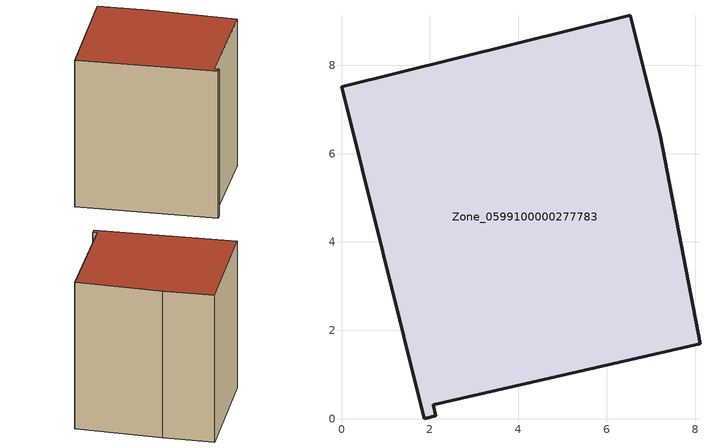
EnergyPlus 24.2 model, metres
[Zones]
Zone_0599100000277783
 floor ground (C_G): 8.11,1.7 2.07,0.31 2.14,0.07 1.87,0 0,7.51 6.53,9.13 7.21,6.41 z0
 wall outside (C_F): 8.11,1.7 7.21,6.41 6.53,9.13 0,7.51 1.87,0 2.14,0.07 2.07,0.31 8.11,1.7 z0:8.64
 roof outside (C_R): 2.07,0.31 8.11,1.7 7.21,6.41 6.53,9.13 0,7.51 1.87,0 2.14,0.07 z8.64
[BUILDING]
Pand.0599100000277783: North Axis=0; Terrain=City; Loads Convergence Tolerance Value=0.04; Temperature Convergence Tolerance Value=0.4; Solar Distribution=FullExterior; Maximum Number of Warmup Days=25; Minimum Number of Warmup Days=1
[Site:Location]
Rotterdam.The.Hague.AP_ZH_NLD Design_Conditions: Latitude=51.96; Longitude=4.45; Time Zone=1; Elevation=-4.5
[SITE:GROUNDTEMPERATURE:BUILDINGSURFACE]
18, 18, 18, 18, 18, 18, 18, 18, 18, 18, 18, 18
[MATERIAL] Thermal Absorptance=0.9; Solar Absorptance=0.7; Visible Absorptance=0.7
Name | Roughness | Thickness | Conductivity | Density | Specific Heat
G.TC.1946-1964 | MediumSmooth | 0.15 | 1 | 540 | 1210
F.TC.1946-1964 | Rough | 0.3 | 0.857143 | 1920 | 840
R.TC.1946-1964 | MediumRough | 0.2 | 0.235294 | 1500 | 1000
[CONSTRUCTION]
C_G: G.TC.1946-1964
C_F: F.TC.1946-1964
C_R: R.TC.1946-1964
[ZONE]
Zone_0599100000277783: Type=1; Multiplier=1; Ceiling Height=Autocalculate; Volume=Autocalculate; Floor Area=autocalculate; Part of Total Floor Area=Yes
[ZONEINFILTRATION:DESIGNFLOWRATE]
Infil_Zone_0599100000277783: Zone or ZoneList or Space or SpaceList=Zone_0599100000277783; Schedule=AlwaysOn; Design Flow Rate Calculation Method=Flow/Area; Flow Rate per Floor Area=0.003; Constant Term Coefficient=1; Temperature Term Coefficient=0; Velocity Term Coefficient=0; Velocity Squared Term Coefficient=0
[HVACTEMPLATE:ZONE:IDEALLOADSAIRSYSTEM]
Zone_0599100000277783: Maximum Heating Supply Air Temperature=50; Minimum Cooling Supply Air Temperature=13; Maximum Heating Supply Air Humidity Ratio=0.0156; Minimum Cooling Supply Air Humidity Ratio=0.0077; Heating Limit=NoLimit; Cooling Limit=NoLimit; Dehumidification Control Type=ConstantSensibleHeatRatio; Cooling Sensible Heat Ratio=0.7; Dehumidification Setpoint=60; Humidification Control Type=None; Humidification Setpoint=30; Outdoor Air Method=None; Outdoor Air Flow Rate per Person=0.00944; Outdoor Air Flow Rate per Zone Floor Area=0; Outdoor Air Flow Rate per Zone=0; Demand Controlled Ventilation Type=None; Outdoor Air Economizer Type=NoEconomizer; Heat Recovery Type=None; Sensible Heat Recovery Effectiveness=0.7; Latent Heat Recovery Effectiveness=0.65
[ZONECONTROL:THERMOSTAT]
ThermostatControl_Zone_0599100000277783: Zone or ZoneList=Zone_0599100000277783; Control Type Schedule=DualSetpointControlType; Control 1=Thermostat_Zone_0599100000277783; Temperature Difference Between Cutout And Setpoint=0
[THERMOSTATSETPOINT:DUALSETPOINT]
Thermostat_Zone_0599100000277783: Heating Setpoint Temperature Schedule=HeatingSetpoint_Zone_0599100000277783; Cooling Setpoint Temperature Schedule=CoolingSetpoint_Zone_0599100000277783
[SCHEDULE:COMPACT]
HeatingSetpoint_Zone_0599100000277783: Through: 12/31, For: AllDays, Until: 24:00, 21
CoolingSetpoint_Zone_0599100000277783: Through: 12/31, For: AllDays, Until: 24:00, 24
DualSetpointControlType: Through: 12/31, For: AllDays, Until: 24:00, 4
AlwaysOn: Through: 12/31, For: AllDays, Until: 24:00, 1
